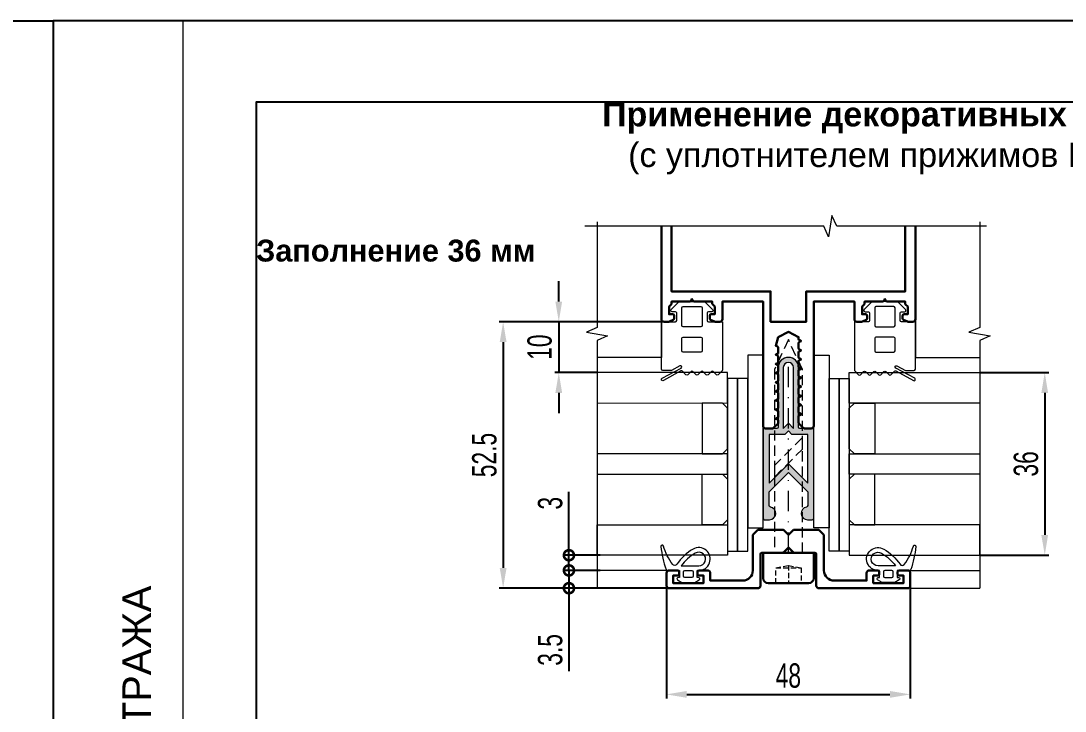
# Model space of a CAD drawing. Extents: x -37 to 8820, y -336 to 478.
# Drawn here: x 7766 to 7894.6, y 212 to 297 of the extents above; entities that cross this region are included whole.
import ezdxf
from ezdxf.enums import TextEntityAlignment as Align

# ---------------------------------------------------------------- set-up
doc = ezdxf.new("R2010")
doc.units = 0
doc.header["$LTSCALE"] = 5
doc.linetypes.add('DASHDOT', pattern=[1, 0.5, -0.25, 0, -0.25])
doc.linetypes.add('HIDDEN', pattern=[0.375, 0.25, -0.125])
doc.layers.get('0').update_dxf_attribs({"linetype": 'CONTINUOUS', "lineweight": 30})
doc.layers.get('DEFPOINTS').update_dxf_attribs({"linetype": 'CONTINUOUS'})
for name, color, linetype, lineweight in [('1', 6, 'DASHDOT', 13), ('2', 3, 'HIDDEN', 13), ('3', 1, 'CONTINUOUS', 20), ('Dimentions', 5, 'CONTINUOUS', 15), ('Glass', 5, 'CONTINUOUS', 20), ('Зигзаг', 1, 'CONTINUOUS', 15), ('Конструкции', 252, 'CONTINUOUS', 20), ('Подкладки', 1, 'CONTINUOUS', 20), ('Текстовый', 7, 'CONTINUOUS', 9), ('Уплотнители', 1, 'CONTINUOUS', 20), ('Штриховка', 1, 'CONTINUOUS', 5)]:
    doc.layers.add(name, color=color, linetype=linetype, lineweight=lineweight)
doc.layers.add('Скрытые', color=14, linetype='CONTINUOUS', plot=False)
doc.styles.add('3', font='RUSS.SHX', dxfattribs={"width": 0.7, "height": 3})
doc.styles.add('Каталожный', font='arial.ttf', dxfattribs={"height": 2.5})
doc.styles.add('Фирм', font='arial.ttf', dxfattribs={"height": 3.5})
doc.dimstyles.new('MX1_6', dxfattribs={"dimtxt": 3, "dimasz": 2.5, "dimexe": 0.5, "dimexo": 0, "dimgap": 0.8, "dimtad": 1, "dimlfac": 1.6, "dimdsep": 46, "dimtxsty": '3', "dimcen": 0, "dimclrd": 256, "dimclre": 256, "dimclrt": 256, "dimaunit": 1, "dimadec": 0, "dimazin": 0, "dimtfac": 1, "dimtmove": 0, "dimatfit": 1, "dimfxl": 1, "dimtvp": 1, "dimtolj": 1, "dimtzin": 0, "dimarcsym": 0})

# ---------------------------------------------------------------- blocks, each defined once
blk = doc.blocks.new('*D1111')
at = {"layer": 'DEFPOINTS', "color": 0, "linetype": 'Continuous', "transparency": 16777216}
for p in [(7884.07, 253.68), (7884.07, 231.18), (7892.08, 231.18)]:
    blk.add_point(p, dxfattribs=at)
at = {"layer": 'Dimentions', "linetype": 'Continuous', "lineweight": -2, "transparency": 16777216}
for p, q in [((7884.07, 253.68), (7892.58, 253.68)), ((7892.08, 251.18), (7892.08, 233.68)), ((7884.07, 231.18), (7892.58, 231.18))]:
    blk.add_line(p, q, dxfattribs=at)
at = {"layer": 'Dimentions', "linetype": 'Continuous', "transparency": 16777216}
for points in [[(7891.66, 251.18), (7892.49, 251.18), (7892.08, 253.68)], [(7891.66, 233.68), (7892.49, 233.68), (7892.08, 231.18)]]:
    blk.add_solid(points, dxfattribs=at)
at = {"layer": 'Dimentions', "linetype": 'Continuous', "transparency": 16777216, "insert": (7889.78, 242.43), "char_height": 3, "attachment_point": 5, "rotation": 90, "style": '3'}
blk.add_mtext('\\A1;36', dxfattribs=at)
blk = doc.blocks.new('*D1112')
at = {"layer": 'DEFPOINTS', "color": 0, "linetype": 'Continuous', "transparency": 16777216}
for p in [(7844.9, 259.93), (7832.26, 253.68), (7836.98, 253.68)]:
    blk.add_point(p, dxfattribs=at)
at = {"layer": 'Dimentions', "linetype": 'Continuous', "lineweight": -2, "transparency": 16777216}
for p, q in [((7832.26, 262.43), (7832.26, 264.93)), ((7844.9, 259.93), (7831.76, 259.93)), ((7832.26, 259.93), (7832.26, 253.68)), ((7836.98, 253.68), (7831.76, 253.68)), ((7832.26, 251.18), (7832.26, 248.68))]:
    blk.add_line(p, q, dxfattribs=at)
at = {"layer": 'Dimentions', "linetype": 'Continuous', "transparency": 16777216}
for points in [[(7831.84, 262.43), (7832.67, 262.43), (7832.26, 259.93)], [(7831.84, 251.18), (7832.67, 251.18), (7832.26, 253.68)]]:
    blk.add_solid(points, dxfattribs=at)
at = {"layer": 'Dimentions', "linetype": 'Continuous', "transparency": 16777216, "insert": (7829.91, 256.81), "char_height": 3, "attachment_point": 5, "rotation": 90, "style": '3'}
blk.add_mtext('\\A1;10', dxfattribs=at)
blk = doc.blocks.new('*D1113')
at = {"layer": 'DEFPOINTS', "color": 0, "linetype": 'Continuous', "transparency": 16777216}
for p in [(7834.99, 259.93), (7825.41, 227.12), (7836.98, 227.12)]:
    blk.add_point(p, dxfattribs=at)
at = {"layer": 'Dimentions', "linetype": 'Continuous', "lineweight": -2, "transparency": 16777216}
for p, q in [((7834.99, 259.93), (7824.91, 259.93)), ((7825.41, 257.43), (7825.41, 229.62)), ((7836.98, 227.12), (7824.91, 227.12))]:
    blk.add_line(p, q, dxfattribs=at)
at = {"layer": 'Dimentions', "linetype": 'Continuous', "transparency": 16777216}
for points in [[(7824.99, 257.43), (7825.83, 257.43), (7825.41, 259.93)], [(7824.99, 229.62), (7825.83, 229.62), (7825.41, 227.12)]]:
    blk.add_solid(points, dxfattribs=at)
at = {"layer": 'Dimentions', "linetype": 'Continuous', "transparency": 16777216, "insert": (7823.11, 243.52), "char_height": 3, "attachment_point": 5, "rotation": 90, "style": '3'}
blk.add_mtext('\\A1;52.5', dxfattribs=at)
blk = doc.blocks.new('_DotSmall')
at = {"color": 0, "linetype": 'ByBlock', "const_width": 0.5}
blk.add_lwpolyline([(-0.0625, 0, 1), (0.0625, 0, 1)], format="xyb", close=True, dxfattribs=at)
blk = doc.blocks.new('*D342')
at = {"layer": 'DEFPOINTS', "color": 0, "linetype": 'Continuous', "transparency": 16777216}
for p in [(7837.37, 229.31), (7833.51, 227.12), (7845.84, 227.12)]:
    blk.add_point(p, dxfattribs=at)
at = {"layer": 'Dimentions', "linetype": 'Continuous', "lineweight": -2, "transparency": 16777216}
for p, q in [((7833.51, 229.31), (7833.51, 231.81)), ((7837.37, 229.31), (7833.01, 229.31)), ((7833.51, 229.31), (7833.51, 227.12)), ((7845.84, 227.12), (7833.01, 227.12)), ((7833.51, 227.12), (7833.51, 216.92))]:
    blk.add_line(p, q, dxfattribs=at)
at = {"layer": 'Dimentions', "linetype": 'Continuous', "lineweight": -2, "transparency": 16777216, "xscale": 2.5, "yscale": 2.5, "zscale": 2.5}
for p, rotation in [((7833.51, 229.31), 270), ((7833.51, 227.12), 90)]:
    blk.add_blockref('_DotSmall', p, dxfattribs=dict(at, rotation=rotation))
at = {"layer": 'Dimentions', "linetype": 'Continuous', "transparency": 16777216, "insert": (7831.21, 219.52), "char_height": 3, "attachment_point": 5, "rotation": 90, "style": '3'}
blk.add_mtext('\\A1;3.5', dxfattribs=at)
blk = doc.blocks.new('*D343')
at = {"layer": 'DEFPOINTS', "color": 0, "linetype": 'Continuous', "transparency": 16777216}
for p in [(7845.52, 227.12), (7875.52, 227.43), (7875.52, 214.04)]:
    blk.add_point(p, dxfattribs=at)
at = {"layer": 'Dimentions', "linetype": 'Continuous', "lineweight": -2, "transparency": 16777216}
for p, q in [((7845.52, 227.12), (7845.52, 213.54)), ((7875.52, 227.43), (7875.52, 213.54)), ((7848.02, 214.04), (7873.02, 214.04))]:
    blk.add_line(p, q, dxfattribs=at)
at = {"layer": 'Dimentions', "linetype": 'Continuous', "transparency": 16777216}
for points in [[(7848.02, 214.46), (7848.02, 213.62), (7845.52, 214.04)], [(7873.02, 214.46), (7873.02, 213.62), (7875.52, 214.04)]]:
    blk.add_solid(points, dxfattribs=at)
at = {"layer": 'Dimentions', "linetype": 'Continuous', "transparency": 16777216, "insert": (7860.52, 216.34), "char_height": 3, "attachment_point": 5, "style": '3'}
blk.add_mtext('\\A1;48', dxfattribs=at)
blk = doc.blocks.new('*D344')
at = {"layer": 'DEFPOINTS', "color": 0, "linetype": 'Continuous', "transparency": 16777216}
for p in [(7837.37, 231.18), (7833.51, 229.31), (7837.37, 229.31)]:
    blk.add_point(p, dxfattribs=at)
at = {"layer": 'Dimentions', "linetype": 'Continuous', "lineweight": -2, "transparency": 16777216}
for p, q in [((7833.51, 231.18), (7833.51, 238.98)), ((7837.37, 231.18), (7833.01, 231.18)), ((7833.51, 229.31), (7833.51, 231.18)), ((7837.37, 229.31), (7833.01, 229.31)), ((7833.51, 229.31), (7833.51, 226.81))]:
    blk.add_line(p, q, dxfattribs=at)
at = {"layer": 'Dimentions', "linetype": 'Continuous', "lineweight": -2, "transparency": 16777216, "xscale": 2.5, "yscale": 2.5, "zscale": 2.5}
for p, rotation in [((7833.51, 231.18), 270), ((7833.51, 229.31), 90)]:
    blk.add_blockref('_DotSmall', p, dxfattribs=dict(at, rotation=rotation))
at = {"layer": 'Dimentions', "linetype": 'Continuous', "transparency": 16777216, "insert": (7831.21, 237.58), "char_height": 3, "attachment_point": 5, "rotation": 90, "style": '3'}
blk.add_mtext('\\A1;3', dxfattribs=at)

msp = doc.modelspace()

# ---------------------------------------------------------------- hatches: boundary and pattern name
at = {"layer": 'Штриховка'}
h = msp.add_hatch(color=256, dxfattribs=at)
h.dxf.hatch_style = 1
edge = h.paths.add_edge_path(flags=16)
edge.add_line((7860.5242, 247.4305), (7861.1492, 246.8055))
edge.add_line((7861.1492, 246.8055), (7861.1492, 254.3055))
edge.add_arc((7860.5242, 254.3055), 0.625, 0, 180)
edge.add_line((7859.8992, 254.3055), (7859.8992, 246.8055))
edge.add_line((7859.8992, 246.8055), (7860.5242, 247.4305))
h.paths.add_polyline_path([(7860.9635, 246.0555), (7860.5242, 246.4949), (7860.0848, 246.0555), (7858.1492, 246.0555), (7858.1492, 240.0537), (7860.5242, 242.4287), (7862.8992, 240.0537), (7862.8992, 246.0555)], flags=16)
edge = h.paths.add_edge_path()
edge.add_line((7863.4617, 246.8055), (7861.9304, 246.8055))
edge.add_arc((7861.9304, 246.9618), 0.1562, 180, 270, ccw=False)
edge.add_line((7861.7742, 246.9618), (7861.7742, 251.0555))
edge.add_arc((7861.6804, 251.1805), 0.1562, 306.869898, 413.130102)
edge.add_line((7861.7742, 251.3055), (7861.7742, 254.3055))
edge.add_arc((7860.5242, 254.3055), 1.25, 0, 180)
edge.add_line((7859.2742, 254.3055), (7859.2742, 251.3055))
edge.add_arc((7859.3679, 251.1805), 0.1562, 126.869898, 233.130102)
edge.add_line((7859.2742, 251.0555), (7859.2742, 246.9618))
edge.add_arc((7859.1179, 246.9618), 0.1562, -90, 0, ccw=False)
edge.add_line((7859.1179, 246.8055), (7857.5867, 246.8055))
edge.add_arc((7857.5867, 246.618), 0.1875, 90, 180)
edge.add_line((7857.3992, 246.618), (7857.3992, 235.743))
edge.add_arc((7857.5867, 235.743), 0.1875, 180, 270)
edge.add_line((7857.5867, 235.5555), (7858.1804, 235.5555))
edge.add_arc((7858.1804, 236.3368), 0.7812, 270, 440.718201)
edge.add_arc((7858.3367, 237.2928), 0.1875, 180, 260.718201, ccw=False)
edge.add_line((7858.1492, 237.2928), (7858.1492, 238.993))
edge.add_line((7858.1492, 238.993), (7860.5242, 241.368))
edge.add_line((7860.5242, 241.368), (7862.8992, 238.993))
edge.add_line((7862.8992, 238.993), (7862.8992, 237.2928))
edge.add_arc((7862.7117, 237.2928), 0.1875, -80.718201, 0, ccw=False)
edge.add_arc((7862.8679, 236.3368), 0.7812, 99.281799, 270)
edge.add_line((7862.8679, 235.5555), (7863.4617, 235.5555))
edge.add_arc((7863.4617, 235.743), 0.1875, 270, 360)
edge.add_line((7863.6492, 235.743), (7863.6492, 246.618))
edge.add_arc((7863.4617, 246.618), 0.1875, 360, 450)

# ---------------------------------------------------------------- linework, layer by layer
msp.add_lwpolyline([(7844.8992, 271.6943), (7844.8992, 260.243, 0.41421356), (7845.2117, 259.9305), (7845.7924, 259.9305, 0.11643382), (7845.8762, 259.9503), (7846.358, 260.1912, 0.28407904), (7846.4617, 260.3589), (7846.4617, 260.6805, 0.41421356), (7846.2742, 260.868), (7845.8367, 260.868), (7845.8367, 261.8055), (7846.0942, 262.0631, 0.19891237), (7846.1492, 262.1957), (7846.1492, 262.4305), (7848.377, 262.4305, 0.28407904), (7848.5447, 262.5342), (7848.6492, 262.743), (7848.7536, 262.5342, 0.28407904), (7848.9213, 262.4305), (7851.1492, 262.4305), (7851.1492, 262.1957, 0.19891237), (7851.2041, 262.0631), (7851.4617, 261.8055), (7851.4617, 260.868), (7851.0242, 260.868, 0.41421356), (7850.8367, 260.6805), (7850.8367, 260.3589, 0.28407904), (7850.9403, 260.1912), (7851.4221, 259.9503, 0.11643382), (7851.5059, 259.9305), (7852.0867, 259.9305, 0.41421356), (7852.3992, 260.243), (7852.3992, 262.4305), (7857.3992, 262.4305), (7857.3992, 247.118, 0.41421356), (7857.7117, 246.8055), (7858.5715, 246.8055, 0.19891237), (7858.7041, 246.8604), (7859.2192, 247.3756, 0.19891237), (7859.2742, 247.5082), (7859.2742, 247.7209, 0.28407904), (7859.1705, 247.8886), (7858.9617, 247.993), (7859.1705, 248.0974, 0.28407904), (7859.2742, 248.2651), (7859.2742, 248.8459, 0.28407904), (7859.1705, 249.0136), (7858.9617, 249.118), (7859.1705, 249.2224, 0.28407904), (7859.2742, 249.3901), (7859.2742, 249.9709, 0.28407904), (7859.1705, 250.1386), (7858.9617, 250.243), (7859.1705, 250.3474, 0.28407904), (7859.2742, 250.5151), (7859.2742, 251.0959, 0.28407904), (7859.1705, 251.2636), (7858.9617, 251.368), (7859.1705, 251.4724, 0.28407904), (7859.2742, 251.6401), (7859.2742, 252.2209, 0.28407904), (7859.1705, 252.3886), (7858.9617, 252.493), (7859.1705, 252.5974, 0.28407904), (7859.2742, 252.7651), (7859.2742, 253.3459, 0.28407904), (7859.1705, 253.5136), (7858.9617, 253.618), (7859.1705, 253.7224, 0.28407904), (7859.2742, 253.8901), (7859.2742, 254.4709, 0.28407904), (7859.1705, 254.6386), (7858.9617, 254.743), (7859.1705, 254.8474, 0.28407904), (7859.2742, 255.0151), (7859.2742, 255.5959, 0.28407904), (7859.1705, 255.7636), (7858.9617, 255.868), (7859.1705, 255.9724, 0.28407904), (7859.2742, 256.1401), (7859.2742, 256.7209, 0.28407904), (7859.1705, 256.8886), (7858.9617, 256.993), (7859.2742, 258.0555), (7860.5242, 258.6805), (7861.7742, 258.0555), (7861.7742, 257.8276, 0.28407904), (7861.8778, 257.6599), (7862.0867, 257.5555), (7861.8778, 257.4511, 0.28407904), (7861.7742, 257.2834), (7861.7742, 256.7026, 0.28407904), (7861.8778, 256.5349), (7862.0867, 256.4305), (7861.8778, 256.3261, 0.28407904), (7861.7742, 256.1584), (7861.7742, 255.5776, 0.28407904), (7861.8778, 255.4099), (7862.0867, 255.3055), (7861.8778, 255.2011, 0.28407904), (7861.7742, 255.0334), (7861.7742, 254.4526, 0.28407904), (7861.8778, 254.2849), (7862.0867, 254.1805), (7861.8778, 254.0761, 0.28407904), (7861.7742, 253.9084), (7861.7742, 253.3276, 0.28407904), (7861.8778, 253.1599), (7862.0867, 253.0555), (7861.8778, 252.9511, 0.28407904), (7861.7742, 252.7834), (7861.7742, 252.2026, 0.28407904), (7861.8778, 252.0349), (7862.0867, 251.9305), (7861.8778, 251.8261, 0.28407904), (7861.7742, 251.6584), (7861.7742, 251.0776, 0.28407904), (7861.8778, 250.9099), (7862.0867, 250.8055), (7861.8778, 250.7011, 0.28407904), (7861.7742, 250.5334), (7861.7742, 249.9526, 0.28407904), (7861.8778, 249.7849), (7862.0867, 249.6805), (7861.8778, 249.5761, 0.28407904), (7861.7742, 249.4084), (7861.7742, 248.8276, 0.28407904), (7861.8778, 248.6599), (7862.0867, 248.5555), (7861.8778, 248.4511, 0.28407904), (7861.7742, 248.2834), (7861.7742, 247.5082, 0.19891237), (7861.8291, 247.3756), (7862.3442, 246.8604, 0.19891237), (7862.4768, 246.8055), (7863.3367, 246.8055, 0.41421356), (7863.6492, 247.118), (7863.6492, 262.4305), (7868.6492, 262.4305), (7868.6492, 260.243, 0.41421356), (7868.9617, 259.9305), (7869.5424, 259.9305, 0.11643382), (7869.6262, 259.9503), (7870.108, 260.1912, 0.28407904), (7870.2117, 260.3589), (7870.2117, 260.6805, 0.41421356), (7870.0242, 260.868), (7869.5867, 260.868), (7869.5867, 261.8055), (7869.8442, 262.0631, 0.19891237), (7869.8992, 262.1957), (7869.8992, 262.4305), (7872.127, 262.4305, 0.28407904), (7872.2947, 262.5342), (7872.3992, 262.743), (7872.5036, 262.5342, 0.28407904), (7872.6713, 262.4305), (7874.8992, 262.4305), (7874.8992, 262.1957, 0.19891237), (7874.9541, 262.0631), (7875.2117, 261.8055), (7875.2117, 260.868), (7874.7742, 260.868, 0.41421356), (7874.5867, 260.6805), (7874.5867, 260.3589, 0.28407904), (7874.6903, 260.1912), (7875.1721, 259.9503, 0.11643382), (7875.2559, 259.9305), (7875.8367, 259.9305, 0.41421356), (7876.1492, 260.243), (7876.1492, 271.6943)], format="xyb")
msp.add_lwpolyline([(7846.1492, 271.6856), (7846.1492, 263.6805), (7858.3367, 263.6805), (7858.3367, 259.9305), (7862.7117, 259.9305), (7862.7117, 263.6805), (7874.8992, 263.6805), (7874.8992, 271.6943)])
msp.add_lwpolyline([(7875.5242, 227.4305), (7875.5242, 228.993, 0.41421356), (7875.2117, 229.3055), (7874.1492, 229.3055, 0.41421356), (7873.9617, 229.118), (7873.9617, 228.868, 0.41421356), (7874.1492, 228.6805), (7874.7117, 228.6805), (7874.7117, 227.743), (7870.9617, 227.743), (7870.9617, 228.6805), (7871.5242, 228.6805, 0.41421356), (7871.7117, 228.868), (7871.7117, 229.118, 0.41421356), (7871.5242, 229.3055), (7870.4617, 229.3055, 0.41421356), (7870.1492, 228.993), (7870.1492, 228.0555), (7866.1492, 228.0555, -0.41421356), (7864.8992, 229.3055), (7864.8992, 233.6029, 0.19891237), (7864.8442, 233.7354), (7864.3291, 234.2506, 0.19891237), (7864.1965, 234.3055), (7861.2268, 234.3055, 0.19891237), (7861.0942, 234.2506), (7860.5242, 233.6805), (7859.9541, 234.2506, 0.19891237), (7859.8215, 234.3055), (7856.8518, 234.3055, 0.19891237), (7856.7192, 234.2506), (7856.2041, 233.7354, 0.19891237), (7856.1492, 233.6029), (7856.1492, 229.3055, -0.41421356), (7854.8992, 228.0555), (7850.8992, 228.0555), (7850.8992, 228.993, 0.41421356), (7850.5867, 229.3055), (7849.5242, 229.3055, 0.41421356), (7849.3367, 229.118), (7849.3367, 228.868, 0.41421356), (7849.5242, 228.6805), (7850.0867, 228.6805), (7850.0867, 227.743), (7846.3367, 227.743), (7846.3367, 228.6805), (7846.8992, 228.6805, 0.41421356), (7847.0867, 228.868), (7847.0867, 229.118, 0.41421356), (7846.8992, 229.3055), (7845.8367, 229.3055, 0.41421356), (7845.5242, 228.993), (7845.5242, 227.4305, 0.41421356), (7845.8367, 227.118), (7856.7742, 227.118, 0.41421356), (7857.0867, 227.4305), (7857.0867, 231.3055, -0.41421356), (7857.2742, 231.493), (7859.8215, 231.493, 0.19891237), (7859.9541, 231.5479), (7860.5242, 232.118), (7861.0942, 231.5479, 0.19891237), (7861.2268, 231.493), (7863.7742, 231.493, -0.41421356), (7863.9617, 231.3055), (7863.9617, 227.4305, 0.41421356), (7864.2742, 227.118), (7875.2117, 227.118, 0.41421356)], format="xyb", close=True)
at = {"ltscale": 5}
msp.add_lwpolyline([(7857.3992, 228.368), (7857.3992, 231.493), (7863.6492, 231.493), (7863.6492, 228.368, -0.41421356), (7863.0242, 227.743), (7858.0242, 227.743, -0.41421356)], format="xyb", close=True, dxfattribs=at)
at = {"layer": '1'}
msp.add_line((7860.5242, 231.493), (7860.5242, 255.243), dxfattribs=at)
at = {"layer": '2', "linetype": 'HIDDEN', "ltscale": 0.5}
msp.add_line((7860.5242, 229.9305), (7860.5242, 227.743), dxfattribs=at)
at = {"layer": '2'}
for points in [[(7862.2429, 231.493), (7862.2429, 254.0571), (7860.5242, 257.743), (7858.8054, 254.0571), (7858.8054, 231.493)], [(7858.8054, 240.7963), (7862.2429, 244.2338), (7862.2429, 245.6661), (7858.8054, 242.2286)]]:
    msp.add_lwpolyline(points, close=True, dxfattribs=at)
at = {"layer": '2', "linetype": 'HIDDEN', "ltscale": 0.5}
for points in [[(7858.9617, 229.618), (7860.5242, 229.9305), (7862.0867, 229.618)], [(7858.9617, 227.743), (7858.9617, 229.618), (7862.0867, 229.618), (7862.0867, 227.743)]]:
    msp.add_lwpolyline(points, dxfattribs=at)
at = {"layer": '3'}
for points in [[(7863.4617, 246.8055), (7861.9304, 246.8055, -0.41421356), (7861.7742, 246.9618), (7861.7742, 251.0555, 0.5), (7861.7742, 251.3055), (7861.7742, 254.3055, 1), (7859.2742, 254.3055), (7859.2742, 251.3055, 0.5), (7859.2742, 251.0555), (7859.2742, 246.9618, -0.41421356), (7859.1179, 246.8055), (7857.5867, 246.8055, 0.41421356), (7857.3992, 246.618), (7857.3992, 235.743, 0.41421356), (7857.5867, 235.5555), (7858.1804, 235.5555, 0.92211283), (7858.3064, 237.1078, -0.36752318), (7858.1492, 237.2928), (7858.1492, 238.993), (7860.5242, 241.368), (7862.8992, 238.993), (7862.8992, 237.2928, -0.36752318), (7862.7419, 237.1078, 0.92211283), (7862.8679, 235.5555), (7863.4617, 235.5555, 0.41421356), (7863.6492, 235.743), (7863.6492, 246.618, 0.41421356)], [(7860.5242, 247.4305), (7861.1492, 246.8055), (7861.1492, 254.3055, 1), (7859.8992, 254.3055), (7859.8992, 246.8055), (7860.5242, 247.4305)], [(7844.8374, 232.2588, 0.05851436), (7845.4618, 229.4107, 0.31980229), (7845.6095, 229.3055), (7847.1179, 229.3055), (7847.1179, 228.4305), (7846.9617, 228.4305, 0.76732699), (7846.8835, 228.1389), (7847.4248, 227.8264, 0.1316525), (7847.5029, 227.8055), (7848.9204, 227.8055, 0.1316525), (7848.9985, 227.8264), (7849.5398, 228.1389, 0.76732699), (7849.4617, 228.4305), (7849.3054, 228.4305), (7849.3054, 229.3055), (7849.4929, 229.3055, 1.30631166), (7848.7842, 231.9264, 0.11066769), (7846.7818, 230.0661, -0.50520679), (7846.2789, 230.0493, -0.10240974), (7845.1439, 232.3145, 0.92234521)], [(7849.4929, 229.868, 1.30631166), (7849.0677, 231.4405, 0.10411857), (7847.3304, 229.868)], [(7876.2109, 232.2588, -0.05851436), (7875.5865, 229.4107, -0.31980229), (7875.4388, 229.3055), (7873.9304, 229.3055), (7873.9304, 228.4305), (7874.0867, 228.4305, -0.76732699), (7874.1648, 228.1389), (7873.6235, 227.8264, -0.1316525), (7873.5454, 227.8055), (7872.1279, 227.8055, -0.1316525), (7872.0498, 227.8264), (7871.5085, 228.1389, -0.76732699), (7871.5867, 228.4305), (7871.7429, 228.4305), (7871.7429, 229.3055), (7871.5554, 229.3055, -1.30631166), (7872.2641, 231.9264, -0.11066769), (7874.2665, 230.0661, 0.50520679), (7874.7694, 230.0493, 0.10240974), (7875.9044, 232.3145, -0.92234521)], [(7871.5554, 229.868, -1.30631166), (7871.9806, 231.4405, -0.10411857), (7873.7179, 229.868)], [(7847.7742, 229.3055), (7848.6492, 229.3055, -0.41421356), (7848.8054, 229.1493), (7848.8054, 228.5868, -0.41421356), (7848.6492, 228.4305), (7847.7742, 228.4305, -0.41421356), (7847.6179, 228.5868), (7847.6179, 229.1493, -0.41421356)], [(7873.2742, 229.3055), (7872.3992, 229.3055, 0.41421356), (7872.2429, 229.1493), (7872.2429, 228.5868, 0.41421356), (7872.3992, 228.4305), (7873.2742, 228.4305, 0.41421356), (7873.4304, 228.5868), (7873.4304, 229.1493, 0.41421356)]]:
    msp.add_lwpolyline(points, format="xyb", close=True, dxfattribs=at)
msp.add_lwpolyline([(7860.9635, 246.0555), (7860.5242, 246.4949), (7860.0848, 246.0555), (7858.1492, 246.0555), (7858.1492, 240.0537), (7860.5242, 242.4287), (7862.8992, 240.0537), (7862.8992, 246.0555)], close=True, dxfattribs=at)
at = {"layer": 'Dimentions', "linetype": 'Continuous'}
msp.add_line((7786, 297), (7786, 0), dxfattribs=at)
at = {"layer": 'Glass'}
for points in [[(7836.979, 249.9334), (7853.0242, 249.9305), (7853.0242, 253.6805), (7836.979, 253.6834)], [(7884.0693, 249.9305), (7868.0242, 249.9305), (7868.0242, 253.6805), (7884.0693, 253.6805)], [(7853.0242, 244.3055), (7853.0242, 249.3055), (7852.3992, 249.9305), (7849.8992, 249.9305), (7849.8992, 243.6805), (7852.3992, 243.6805)], [(7868.0242, 244.3055), (7868.0242, 249.3055), (7868.6492, 249.9305), (7871.1492, 249.9305), (7871.1492, 243.6805), (7868.6492, 243.6805)], [(7836.979, 241.1834), (7853.0242, 241.1805), (7853.0242, 243.6805), (7836.979, 243.6834)], [(7884.0693, 241.1805), (7868.0242, 241.1805), (7868.0242, 243.6805), (7884.0693, 243.6805)], [(7853.0242, 240.5555), (7853.0242, 235.5555), (7852.3992, 234.9305), (7849.8992, 234.9305), (7849.8992, 241.1805), (7852.3992, 241.1805)], [(7868.0242, 240.5555), (7868.0242, 235.5555), (7868.6492, 234.9305), (7871.1492, 234.9305), (7871.1492, 241.1805), (7868.6492, 241.1805)], [(7836.979, 234.9334), (7853.0242, 234.9305), (7853.0242, 231.1805), (7836.979, 231.1834)], [(7884.0693, 234.9305), (7868.0242, 234.9305), (7868.0242, 231.1805), (7884.0693, 231.1805)]]:
    msp.add_lwpolyline(points, close=True, dxfattribs=at)
at = {"layer": 'Зигзаг'}
for points in [[(7884.909, 271.6943), (7866.4668, 271.6943), (7865.8859, 273.0122), (7865.4503, 270.3995), (7864.8678, 271.6943), (7835.4684, 271.6943)], [(7836.979, 272.2338), (7836.979, 259.2311), (7835.6611, 258.6502), (7838.2738, 258.2146), (7836.979, 257.6321), (7836.979, 227.118)], [(7884.0693, 272.2338), (7884.0693, 259.2311), (7882.7514, 258.6502), (7885.3641, 258.2146), (7884.0693, 257.6321), (7884.0693, 227.118)]]:
    msp.add_lwpolyline(points, dxfattribs=at)
at = {"layer": 'Конструкции'}
for p, q in [((7845.8367, 229.3055), (7836.979, 229.3055)), ((7875.2117, 229.3055), (7884.0693, 229.3055)), ((7845.5242, 227.118), (7836.979, 227.118)), ((7875.5242, 227.118), (7884.0693, 227.118))]:
    msp.add_line(p, q, dxfattribs=at)
for points in [[(7844.8992, 271.6943), (7844.8992, 255.5555), (7836.979, 255.5555)], [(7876.1492, 271.6943), (7876.1492, 255.5555), (7884.0693, 255.5555)]]:
    msp.add_lwpolyline(points, dxfattribs=at)
at = {"layer": 'Подкладки'}
for points in [[(7857.3992, 255.8055), (7855.5242, 255.8055), (7855.5242, 234.5555), (7857.3992, 234.5555)], [(7863.6492, 255.8055), (7865.5242, 255.8055), (7865.5242, 234.5555), (7863.6492, 234.5555)], [(7854.2742, 252.9305), (7853.0242, 252.9305), (7853.0242, 231.6805), (7854.2742, 231.6805)], [(7855.5242, 252.9305), (7854.2742, 252.9305), (7854.2742, 231.6805), (7855.5242, 231.6805)], [(7865.5242, 252.9305), (7866.7742, 252.9305), (7866.7742, 231.6805), (7865.5242, 231.6805)], [(7866.7742, 252.9305), (7868.0242, 252.9305), (7868.0242, 231.6805), (7866.7742, 231.6805)]]:
    msp.add_lwpolyline(points, close=True, dxfattribs=at)
at = {"layer": 'Скрытые', "linetype": 'Continuous'}
for points in [[(7560, 297), (7770, 297), (7770, 0), (7560, 0)], [(7980, 297), (7770, 297), (7770, 0), (7980, 0)], [(7960, 10), (7960, 287), (7795, 287), (7795, 10)]]:
    msp.add_lwpolyline(points, close=True, dxfattribs=at)
at = {"layer": 'Уплотнители'}
for points in [[(7847.1684, 254.5164), (7846.1233, 253.9494, -0.12491271), (7846.0488, 253.9305), (7845.0554, 253.9305, -0.41421356), (7844.8992, 254.0868), (7844.8992, 259.9305), (7846.6179, 259.9305, 0.41421356), (7846.7742, 260.0868), (7846.7742, 261.0243, 0.41421356), (7846.6179, 261.1805), (7846.2117, 261.1805, -0.66858666), (7846.1013, 261.4474), (7847.0409, 262.3849, -0.19861919), (7847.1513, 262.4305), (7850.147, 262.4305, -0.19861919), (7850.2574, 262.3849), (7851.197, 261.4474, -0.66858666), (7851.0867, 261.1805), (7850.6804, 261.1805, 0.41421356), (7850.5242, 261.0243), (7850.5242, 260.0868, 0.41421356), (7850.6804, 259.9305), (7852.3992, 259.9305), (7852.3992, 253.9952, -0.19891237), (7852.3534, 253.8848), (7851.8846, 253.416, -0.41421356), (7851.6637, 253.416), (7851.2596, 253.82, 0.41421356), (7851.0387, 253.82), (7850.6346, 253.416, -0.41421356), (7850.4137, 253.416), (7850.0096, 253.82, 0.41421356), (7849.7887, 253.82), (7849.3846, 253.416, -0.41421356), (7849.1637, 253.416), (7848.7596, 253.82, 0.41421356), (7848.5387, 253.82), (7848.1346, 253.416, -0.41421356), (7847.9137, 253.416), (7847.4816, 253.848, 0.33207606), (7847.2966, 253.8749), (7845.1299, 252.6994, -1), (7844.9809, 252.9741), (7847.3174, 254.2417, 1)], [(7873.8799, 254.5164), (7874.925, 253.9494, 0.12491271), (7874.9995, 253.9305), (7875.9929, 253.9305, 0.41421356), (7876.1492, 254.0868), (7876.1492, 259.9305), (7874.4304, 259.9305, -0.41421356), (7874.2742, 260.0868), (7874.2742, 261.0243, -0.41421356), (7874.4304, 261.1805), (7874.8367, 261.1805, 0.66858666), (7874.947, 261.4474), (7874.0074, 262.3849, 0.19861919), (7873.897, 262.4305), (7870.9013, 262.4305, 0.19861919), (7870.7909, 262.3849), (7869.8513, 261.4474, 0.66858666), (7869.9617, 261.1805), (7870.3679, 261.1805, -0.41421356), (7870.5242, 261.0243), (7870.5242, 260.0868, -0.41421356), (7870.3679, 259.9305), (7868.6492, 259.9305), (7868.6492, 253.9952, 0.19891237), (7868.6949, 253.8848), (7869.1637, 253.416, 0.41421356), (7869.3846, 253.416), (7869.7887, 253.82, -0.41421356), (7870.0096, 253.82), (7870.4137, 253.416, 0.41421356), (7870.6346, 253.416), (7871.0387, 253.82, -0.41421356), (7871.2596, 253.82), (7871.6637, 253.416, 0.41421356), (7871.8846, 253.416), (7872.2887, 253.82, -0.41421356), (7872.5096, 253.82), (7872.9137, 253.416, 0.41421356), (7873.1346, 253.416), (7873.5667, 253.848, -0.33207606), (7873.7517, 253.8749), (7875.9184, 252.6994, 1), (7876.0674, 252.9741), (7873.7309, 254.2417, -1)], [(7847.5554, 261.8055), (7849.7429, 261.8055, -0.41421356), (7849.8992, 261.6493), (7849.8992, 259.4618, -0.41421356), (7849.7429, 259.3055), (7847.5554, 259.3055, -0.41421356), (7847.3992, 259.4618), (7847.3992, 261.6493, -0.41421356)], [(7873.4929, 261.8055), (7871.3054, 261.8055, 0.41421356), (7871.1492, 261.6493), (7871.1492, 259.4618, 0.41421356), (7871.3054, 259.3055), (7873.4929, 259.3055, 0.41421356), (7873.6492, 259.4618), (7873.6492, 261.6493, 0.41421356)], [(7847.5554, 258.0555), (7849.7429, 258.0555, -0.41421356), (7849.8992, 257.8993), (7849.8992, 256.3368, -0.41421356), (7849.7429, 256.1805), (7847.5554, 256.1805, -0.41421356), (7847.3992, 256.3368), (7847.3992, 257.8993, -0.41421356)], [(7873.4929, 258.0555), (7871.3054, 258.0555, 0.41421356), (7871.1492, 257.8993), (7871.1492, 256.3368, 0.41421356), (7871.3054, 256.1805), (7873.4929, 256.1805, 0.41421356), (7873.6492, 256.3368), (7873.6492, 257.8993, 0.41421356)]]:
    msp.add_lwpolyline(points, format="xyb", close=True, dxfattribs=at)

# ---------------------------------------------------------------- texts
at = {"layer": 'Текстовый', "style": 'Фирм'}
msp.add_text('ОСНОВНЫЕ  СЕЧЕНИЯ  ВИТРАЖА', height=3.5, rotation=90, dxfattribs=at).set_placement((7782.0431, 186.2205), align=Align.CENTER)
at = {"layer": 'Текстовый', "linetype": 'Continuous', "attachment_point": 1, "style": 'Каталожный'}
for s, insert, char_height, width in [('\\pxqc;{\\fArial|b1|i0|c204|p34;Применение декоративных прижимов \\P}(с уплотнителем прижимов КПУ-19-1)', (7795, 287), 3, 165), ('\\pxql;{\\fArial|b1|i0|c204|p34;Заполнение 36 мм}', (7795, 270.0546), 2.7, 42.664921)]:
    msp.add_mtext(s, dxfattribs=dict(at, insert=insert, char_height=char_height, width=width))

# ---------------------------------------------------------------- dimensions: what is measured, and where the dimension line sits
at = {"layer": 'Dimentions', "linetype": 'Continuous'}
for base, p1, p2, picture, middle in [((7832.257, 253.6805), (7844.8992, 259.9305), (7836.979, 253.6805), '*D1112', (7829.9141, 256.8055)), ((7825.4096, 227.118), (7834.9874, 259.9305), (7836.979, 227.118), '*D1113', (7823.1096, 243.5243)), ((7892.0764, 231.1805), (7884.0693, 253.6805), (7884.0693, 231.1805), '*D1111', (7889.7764, 242.4305))]:
    dim = msp.add_linear_dim(base=base, p1=p1, p2=p2, angle=90, dimstyle='MX1_6', dxfattribs=at)
    dim.commit()
    dim.dimension.update_dxf_attribs({"geometry": picture, "text_midpoint": middle})
dim = msp.add_linear_dim(base=(7833.5143, 229.3055), p1=(7837.3689, 231.1805), p2=(7837.3689, 229.3055), angle=90, dimstyle='MX1_6', override={"dimdec": 1, "dimblk1": 'DotSmall', "dimblk2": 'DotSmall', "dimsah": 1}, dxfattribs=at)
dim.commit()
dim.dimension.update_dxf_attribs({"geometry": '*D344', "text_midpoint": (7833.5143, 237.5805), "dimtype": 160})
dim = msp.add_linear_dim(base=(7833.5143, 227.118), p1=(7837.3689, 229.3055), p2=(7845.8367, 227.118), angle=90, dimstyle='MX1_6', override={"dimdec": 1, "dimblk1": 'DotSmall', "dimblk2": 'DotSmall', "dimsah": 1}, dxfattribs=at)
dim.commit()
dim.dimension.update_dxf_attribs({"geometry": '*D342', "text_midpoint": (7831.2143, 219.518)})
dim = msp.add_linear_dim(base=(7875.5242, 214.0389), p1=(7845.5242, 227.118), p2=(7875.5242, 227.4305), dimstyle='MX1_6', dxfattribs=at)
dim.commit()
dim.dimension.update_dxf_attribs({"geometry": '*D343', "text_midpoint": (7860.5242, 216.3389)})

doc.saveas('drawing.dxf')
